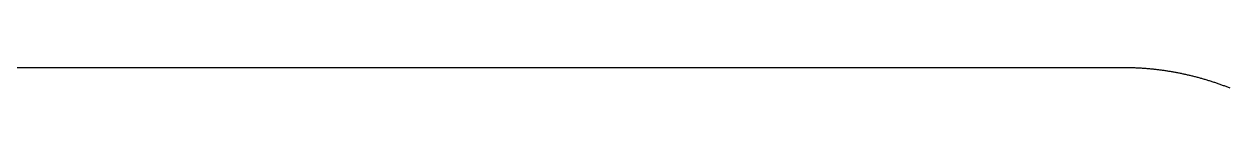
# Model space of a CAD drawing. Header units: millimetres. Extents: x -10 to 277, y -95 to 18.
# Drawn here: x 30.42 to 38.77, y 17.88 to 18.03 of the extents above; entities that cross this region are included whole.
import ezdxf

# ---------------------------------------------------------------- set-up
doc = ezdxf.new("R2010")
doc.units = ezdxf.units.MM
doc.header["$MEASUREMENT"] = 0
doc.layers.add('Edge.Cuts', color=53, linetype='CONTINUOUS')

msp = doc.modelspace()

# ---------------------------------------------------------------- linework, layer by layer
at = {"layer": 'Edge.Cuts', "linetype": 'Continuous'}
for p, q in [((38.025, 18.026), (18.8666, 18.026)), ((38.027308, 18.025999), (38.025, 18.026)), ((38.03364, 18.025981), (38.027308, 18.025999)), ((38.039969, 18.025944), (38.03364, 18.025981)), ((38.046299, 18.025887), (38.039969, 18.025944)), ((38.052627, 18.025809), (38.046299, 18.025887)), ((38.058957, 18.025712), (38.052627, 18.025809)), ((38.065284, 18.025595), (38.058957, 18.025712)), ((38.071612, 18.025457), (38.065284, 18.025595)), ((38.077937, 18.0253), (38.071612, 18.025457)), ((38.084264, 18.025123), (38.077937, 18.0253)), ((38.090588, 18.024925), (38.084264, 18.025123)), ((38.096912, 18.024708), (38.090588, 18.024925)), ((38.103235, 18.024471), (38.096912, 18.024708)), ((38.109557, 18.024213), (38.103235, 18.024471)), ((38.115877, 18.023936), (38.109557, 18.024213)), ((38.122198, 18.023639), (38.115877, 18.023936)), ((38.128516, 18.023322), (38.122198, 18.023639)), ((38.134834, 18.022984), (38.128516, 18.023322)), ((38.14115, 18.022627), (38.134834, 18.022984)), ((38.147465, 18.02225), (38.14115, 18.022627)), ((38.153778, 18.021853), (38.147465, 18.02225)), ((38.160091, 18.021436), (38.153778, 18.021853)), ((38.1664, 18.020999), (38.160091, 18.021436)), ((38.17271, 18.020542), (38.1664, 18.020999)), ((38.179017, 18.020065), (38.17271, 18.020542)), ((38.185323, 18.019568), (38.179017, 18.020065)), ((38.191627, 18.019051), (38.185323, 18.019568)), ((38.19793, 18.018515), (38.191627, 18.019051)), ((38.204229, 18.017958), (38.19793, 18.018515)), ((38.210528, 18.017381), (38.204229, 18.017958)), ((38.216824, 18.016785), (38.210528, 18.017381)), ((38.223119, 18.016169), (38.216824, 18.016785)), ((38.229411, 18.015532), (38.223119, 18.016169)), ((38.235702, 18.014876), (38.229411, 18.015532)), ((38.24199, 18.0142), (38.235702, 18.014876)), ((38.248276, 18.013504), (38.24199, 18.0142)), ((38.254559, 18.012788), (38.248276, 18.013504)), ((38.260841, 18.012053), (38.254559, 18.012788)), ((38.26712, 18.011297), (38.260841, 18.012053)), ((38.273397, 18.010522), (38.26712, 18.011297)), ((38.27967, 18.009726), (38.273397, 18.010522)), ((38.285942, 18.008911), (38.27967, 18.009726)), ((38.29221, 18.008076), (38.285942, 18.008911)), ((38.298477, 18.007221), (38.29221, 18.008076)), ((38.304739, 18.006347), (38.298477, 18.007221)), ((38.311, 18.005452), (38.304739, 18.006347)), ((38.317257, 18.004538), (38.311, 18.005452)), ((38.323512, 18.003604), (38.317257, 18.004538)), ((38.329764, 18.002651), (38.323512, 18.003604)), ((38.336013, 18.001677), (38.329764, 18.002651)), ((38.342258, 18.000684), (38.336013, 18.001677)), ((38.3485, 17.999671), (38.342258, 18.000684)), ((38.354739, 17.998638), (38.3485, 17.999671)), ((38.360975, 17.997585), (38.354739, 17.998638)), ((38.367207, 17.996513), (38.360975, 17.997585)), ((38.373436, 17.995421), (38.367207, 17.996513)), ((38.379661, 17.994309), (38.373436, 17.995421)), ((38.385884, 17.993178), (38.379661, 17.994309)), ((38.392102, 17.992027), (38.385884, 17.993178)), ((38.398317, 17.990856), (38.392102, 17.992027)), ((38.404528, 17.989666), (38.398317, 17.990856)), ((38.410735, 17.988456), (38.404528, 17.989666)), ((38.416938, 17.987226), (38.410735, 17.988456)), ((38.423138, 17.985977), (38.416938, 17.987226)), ((38.429333, 17.984708), (38.423138, 17.985977)), ((38.435525, 17.983419), (38.429333, 17.984708)), ((38.441712, 17.982111), (38.435525, 17.983419)), ((38.447896, 17.980784), (38.441712, 17.982111)), ((38.454075, 17.979436), (38.447896, 17.980784)), ((38.46025, 17.97807), (38.454075, 17.979436)), ((38.46642, 17.976683), (38.46025, 17.97807)), ((38.472587, 17.975277), (38.46642, 17.976683)), ((38.478748, 17.973852), (38.472587, 17.975277)), ((38.484906, 17.972407), (38.478748, 17.973852)), ((38.491058, 17.970943), (38.484906, 17.972407)), ((38.497207, 17.969459), (38.491058, 17.970943)), ((38.50335, 17.967956), (38.497207, 17.969459)), ((38.509489, 17.966433), (38.50335, 17.967956)), ((38.515622, 17.964891), (38.509489, 17.966433)), ((38.521751, 17.96333), (38.515622, 17.964891)), ((38.527875, 17.961749), (38.521751, 17.96333)), ((38.533995, 17.960149), (38.527875, 17.961749)), ((38.540108, 17.958529), (38.533995, 17.960149)), ((38.546217, 17.95689), (38.540108, 17.958529)), ((38.552321, 17.955232), (38.546217, 17.95689)), ((38.55842, 17.953554), (38.552321, 17.955232)), ((38.564512, 17.951858), (38.55842, 17.953554)), ((38.5706, 17.950141), (38.564512, 17.951858)), ((38.576683, 17.948406), (38.5706, 17.950141)), ((38.58276, 17.946651), (38.576683, 17.948406)), ((38.588831, 17.944878), (38.58276, 17.946651)), ((38.594897, 17.943085), (38.588831, 17.944878)), ((38.600957, 17.941272), (38.594897, 17.943085)), ((38.607011, 17.939441), (38.600957, 17.941272)), ((38.61306, 17.93759), (38.607011, 17.939441)), ((38.619103, 17.935721), (38.61306, 17.93759)), ((38.625139, 17.933832), (38.619103, 17.935721)), ((38.63117, 17.931924), (38.625139, 17.933832)), ((38.637195, 17.929997), (38.63117, 17.931924)), ((38.643214, 17.928051), (38.637195, 17.929997)), ((38.649226, 17.926086), (38.643214, 17.928051)), ((38.655232, 17.924102), (38.649226, 17.926086)), ((38.661232, 17.922099), (38.655232, 17.924102)), ((38.667226, 17.920077), (38.661232, 17.922099)), ((38.673213, 17.918036), (38.667226, 17.920077)), ((38.679194, 17.915976), (38.673213, 17.918036)), ((38.685168, 17.913898), (38.679194, 17.915976)), ((38.691136, 17.9118), (38.685168, 17.913898)), ((38.697097, 17.909684), (38.691136, 17.9118)), ((38.703052, 17.907548), (38.697097, 17.909684)), ((38.708999, 17.905394), (38.703052, 17.907548)), ((38.71494, 17.903221), (38.708999, 17.905394)), ((38.720874, 17.901029), (38.71494, 17.903221)), ((38.726801, 17.898819), (38.720874, 17.901029)), ((38.732721, 17.89659), (38.726801, 17.898819)), ((38.738633, 17.894342), (38.732721, 17.89659)), ((38.744539, 17.892075), (38.738633, 17.894342)), ((38.750438, 17.88979), (38.744539, 17.892075)), ((38.756329, 17.887486), (38.750438, 17.88979)), ((38.762213, 17.885163), (38.756329, 17.887486)), ((38.768089, 17.882822), (38.762213, 17.885163))]:
    msp.add_line(p, q, dxfattribs=at)

doc.saveas('drawing.dxf')
